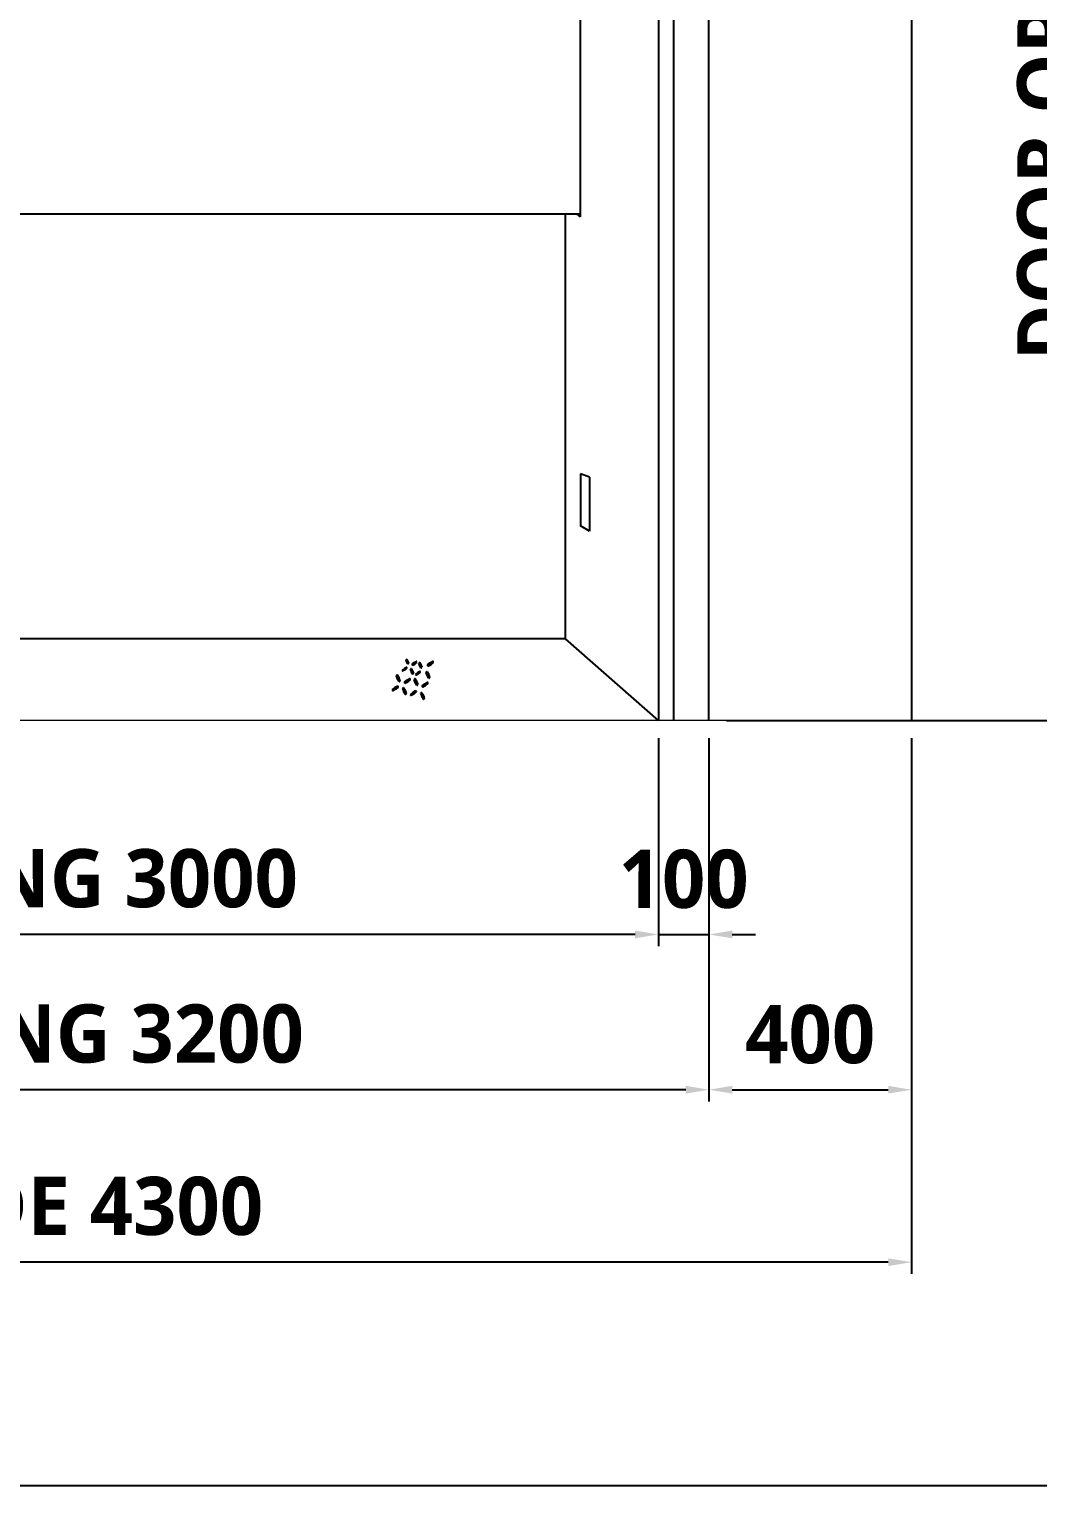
# Model space of a CAD drawing. Header units: millimetres. Extents: x 2370 to 266135, y -585395 to 33485.
# Drawn here: x 93121 to 97106, y -18053 to -12297 of the extents above; entities that cross this region are included whole.
import ezdxf
from ezdxf.lldxf.tags import DXFTag

# ---------------------------------------------------------------- set-up
doc = ezdxf.new("R2010")
doc.units = ezdxf.units.MM
doc.layers.add('0HL', color=6, linetype='PHANTOM', lineweight=9)
doc.layers.add('0해치', color=253, linetype='Continuous', lineweight=9)
for name, color, linetype in [('0콘크리트', 2, 'Continuous'), ('15', 15, 'Continuous'), ('7', 7, 'Continuous')]:
    doc.layers.add(name, color=color, linetype=linetype)
doc.styles.get("Standard").update_dxf_attribs({"font": 'NanumGothicBold.ttf'})
tags = doc.linetypes.add('HIDDEN', pattern=[0.375, 0.25, -0.125]).pattern_tags.tags
tags[6:7] = [DXFTag(74, 4), DXFTag(75, 0), DXFTag(340, '0'), DXFTag(46, 1.0), DXFTag(50, 0.0), DXFTag(44, 0.0), DXFTag(45, 0.0)]
tags[4:5] = [DXFTag(74, 4), DXFTag(75, 0), DXFTag(340, '0'), DXFTag(46, 1.0), DXFTag(50, 0.0), DXFTag(44, 0.0), DXFTag(45, 0.0)]
tags = doc.linetypes.add('PHANTOM', pattern=[2.5, 1.25, -0.25, 0.25, -0.25, 0.25, -0.25]).pattern_tags.tags
tags[14:15] = [DXFTag(74, 4), DXFTag(75, 0), DXFTag(340, '0'), DXFTag(46, 1.0), DXFTag(50, 0.0), DXFTag(44, 0.0), DXFTag(45, 0.0)]
tags[12:13] = [DXFTag(74, 4), DXFTag(75, 0), DXFTag(340, '0'), DXFTag(46, 1.0), DXFTag(50, 0.0), DXFTag(44, 0.0), DXFTag(45, 0.0)]
tags[10:11] = [DXFTag(74, 4), DXFTag(75, 0), DXFTag(340, '0'), DXFTag(46, 1.0), DXFTag(50, 0.0), DXFTag(44, 0.0), DXFTag(45, 0.0)]
tags[8:9] = [DXFTag(74, 4), DXFTag(75, 0), DXFTag(340, '0'), DXFTag(46, 1.0), DXFTag(50, 0.0), DXFTag(44, 0.0), DXFTag(45, 0.0)]
tags[6:7] = [DXFTag(74, 4), DXFTag(75, 0), DXFTag(340, '0'), DXFTag(46, 1.0), DXFTag(50, 0.0), DXFTag(44, 0.0), DXFTag(45, 0.0)]
tags[4:5] = [DXFTag(74, 4), DXFTag(75, 0), DXFTag(340, '0'), DXFTag(46, 1.0), DXFTag(50, 0.0), DXFTag(44, 0.0), DXFTag(45, 0.0)]
doc.dimstyles.new('DIM-A-002-평면', dxfattribs={"dimscale": 230, "dimtxt": 1, "dimasz": 0.4, "dimexe": 0.2, "dimexo": 0.3, "dimgap": 0.4, "dimtad": 1, "dimdec": 0, "dimtxsty": 'Standard', "dimcen": 0, "dimclrd": 15, "dimclre": 15, "dimclrt": 3, "dimadec": 0, "dimazin": 0, "dimtfac": 1, "dimtix": 1, "dimtmove": 0, "dimatfit": 0, "dimfxl": 1, "dimarcsym": 0})

# ---------------------------------------------------------------- blocks, each defined once
blk = doc.blocks.new('*D1366')
at = {"layer": '0해치', "color": 15, "lineweight": -2}
for p, q in [((95735.9, -9030.4), (97408, -9030.4)), ((97362, -14937.4), (97362, -9122.4)), ((95875.9, -15029.4), (97408, -15029.4))]:
    blk.add_line(p, q, dxfattribs=at)
at = {"layer": '0해치', "color": 15}
for points in [[(97377.3, -9122.4), (97346.7, -9122.4), (97362, -9030.4)], [(97346.7, -14937.4), (97377.3, -14937.4), (97362, -15029.4)]]:
    blk.add_solid(points, dxfattribs=at)
at = {"layer": 'Defpoints', "color": 0}
for p in [(95666.9, -9030.4), (97362, -9030.4), (95806.9, -15029.4)]:
    blk.add_point(p, dxfattribs=at)
at = {"layer": '0해치', "color": 3, "ltscale": 600, "insert": (97141.5, -12029.9), "char_height": 230, "attachment_point": 5, "rotation": 90}
blk.add_mtext('DOOR OPENING 3000', dxfattribs=at)
blk = doc.blocks.new('*D1368')
at = {"layer": '0해치', "color": 15, "lineweight": -2}
for p, q in [((95875.9, -8830.4), (98125.3, -8830.4)), ((98079.3, -8922.4), (98079.3, -14937.4)), ((95875.9, -15029.4), (98125.3, -15029.4))]:
    blk.add_line(p, q, dxfattribs=at)
at = {"layer": '0해치', "color": 15}
for points in [[(98094.6, -8922.4), (98063.9, -8922.4), (98079.3, -8830.4)], [(98063.9, -14937.4), (98094.6, -14937.4), (98079.3, -15029.4)]]:
    blk.add_solid(points, dxfattribs=at)
at = {"layer": 'Defpoints', "color": 0}
for p in [(95806.9, -8830.4), (95806.9, -15029.4), (98079.3, -15029.4)]:
    blk.add_point(p, dxfattribs=at)
at = {"layer": '0해치', "color": 3, "ltscale": 600, "insert": (97858.7, -11929.9), "char_height": 230, "attachment_point": 5, "rotation": 90}
blk.add_mtext("CON'C OPENING 3100", dxfattribs=at)
blk = doc.blocks.new('*D1369')
at = {"layer": '15', "color": 15, "linetype": 'Continuous', "lineweight": -2}
for p, q in [((95606.9, -15098.4), (95606.9, -15920.3)), ((95806.9, -15098.4), (95806.9, -15920.3)), ((95514.9, -15874.3), (95422.9, -15874.3)), ((95606.9, -15874.3), (95806.9, -15874.3)), ((95898.9, -15874.3), (95990.9, -15874.3))]:
    blk.add_line(p, q, dxfattribs=at)
at = {"layer": '15', "color": 15}
for points in [[(95514.9, -15889.6), (95514.9, -15858.9), (95606.9, -15874.3)], [(95898.9, -15858.9), (95898.9, -15889.6), (95806.9, -15874.3)]]:
    blk.add_solid(points, dxfattribs=at)
at = {"layer": 'Defpoints', "color": 0}
for p in [(95606.9, -15029.4), (95806.9, -15029.4), (95806.9, -15874.3)]:
    blk.add_point(p, dxfattribs=at)
at = {"layer": '15', "color": 3, "ltscale": 600, "insert": (95706.9, -15656.1), "char_height": 230, "attachment_point": 5}
blk.add_mtext('100', dxfattribs=at)
blk = doc.blocks.new('*D1370')
at = {"layer": '15', "color": 15, "linetype": 'Continuous', "lineweight": -2}
for p, q in [((89606.9, -15098.4), (89606.9, -15920.3)), ((95606.9, -15098.4), (95606.9, -15920.3)), ((95514.9, -15874.3), (89698.9, -15874.3))]:
    blk.add_line(p, q, dxfattribs=at)
at = {"layer": '15', "color": 15}
for points in [[(89698.9, -15858.9), (89698.9, -15889.6), (89606.9, -15874.3)], [(95514.9, -15889.6), (95514.9, -15858.9), (95606.9, -15874.3)]]:
    blk.add_solid(points, dxfattribs=at)
at = {"layer": 'Defpoints', "color": 0}
for p in [(89606.9, -15029.4), (95606.9, -15029.4), (89606.9, -15874.3)]:
    blk.add_point(p, dxfattribs=at)
at = {"layer": '15', "color": 3, "ltscale": 600, "insert": (92606.9, -15653.7), "char_height": 230, "attachment_point": 5}
blk.add_mtext('DOOR OPENING 3000', dxfattribs=at)
blk = doc.blocks.new('*D1372')
at = {"layer": '15', "color": 15, "lineweight": -2}
for p, q in [((95806.9, -15098.4), (95806.9, -16533.8)), ((96607, -15098.4), (96607, -16533.8)), ((95898.9, -16487.8), (96515, -16487.8))]:
    blk.add_line(p, q, dxfattribs=at)
at = {"layer": '15', "color": 15}
for points in [[(95898.9, -16472.4), (95898.9, -16503.1), (95806.9, -16487.8)], [(96515, -16503.1), (96515, -16472.4), (96607, -16487.8)]]:
    blk.add_solid(points, dxfattribs=at)
at = {"layer": 'Defpoints', "color": 0}
for p in [(95806.9, -15029.4), (96607, -15029.4), (96607, -16487.8)]:
    blk.add_point(p, dxfattribs=at)
at = {"layer": '15', "color": 3, "ltscale": 600, "insert": (96207, -16269.7), "char_height": 230, "attachment_point": 5}
blk.add_mtext('400', dxfattribs=at)
blk = doc.blocks.new('*D1374')
at = {"layer": '15', "color": 15, "lineweight": -2}
for p, q in [((88006.2, -15098.4), (88006.2, -17215.2)), ((96607, -15098.4), (96607, -17215.2)), ((96515, -17169.2), (88098.2, -17169.2))]:
    blk.add_line(p, q, dxfattribs=at)
at = {"layer": '15', "color": 15}
for points in [[(88098.2, -17153.9), (88098.2, -17184.5), (88006.2, -17169.2)], [(96515, -17184.5), (96515, -17153.9), (96607, -17169.2)]]:
    blk.add_solid(points, dxfattribs=at)
at = {"layer": 'Defpoints', "color": 0}
for p in [(88006.2, -15029.4), (96607, -15029.4), (88006.2, -17169.2)]:
    blk.add_point(p, dxfattribs=at)
at = {"layer": '15', "color": 3, "ltscale": 600, "insert": (92306.6, -16948.3), "char_height": 230, "attachment_point": 5}
blk.add_mtext('HOISTWAY INSIDE 4300', dxfattribs=at)
blk = doc.blocks.new('*D1375')
at = {"layer": '0해치', "color": 15, "lineweight": -2}
for p, q in [((89406.9, -15098.4), (89406.9, -16533.8)), ((95806.9, -15167.4), (95806.9, -16533.8)), ((95714.9, -16487.8), (89498.9, -16487.8))]:
    blk.add_line(p, q, dxfattribs=at)
at = {"layer": '0해치', "color": 15}
for points in [[(89498.9, -16472.4), (89498.9, -16503.1), (89406.9, -16487.8)], [(95714.9, -16503.1), (95714.9, -16472.4), (95806.9, -16487.8)]]:
    blk.add_solid(points, dxfattribs=at)
at = {"layer": 'Defpoints', "color": 0}
for p in [(89406.9, -15029.4), (95806.9, -15098.4), (89406.9, -16487.8)]:
    blk.add_point(p, dxfattribs=at)
at = {"layer": '0해치', "color": 3, "ltscale": 600, "insert": (92606.9, -16267.2), "char_height": 230, "attachment_point": 5}
blk.add_mtext("CON'C OPENING 3200", dxfattribs=at)

msp = doc.modelspace()

# ---------------------------------------------------------------- linework, layer by layer
for p, q in [((95666.9, -8970.4), (95666.9, -15029.4)), ((95606.9, -9030.4), (95606.9, -15029.4)), ((95299.8, -14054.8), (95299.8, -14260)), ((95335.3, -14068), (95299.8, -14054.8)), ((95335.3, -14068), (95335.3, -14280.9)), ((95335.3, -14280.9), (95299.8, -14260))]:
    msp.add_line(p, q)
at = {"ltscale": 600}
msp.add_lwpolyline([(56769, 29427.1), (118561.6, 29427.1), (118561.6, -18052.9), (56769, -18052.9), (56769, 29427.1)], dxfattribs=at)
at = {"layer": '0HL', "linetype": 'PHANTOM', "ltscale": 500}
msp.add_lwpolyline([(96956.8, -15029.4), (85616.5, -15029.4)], dxfattribs=at)
at = {"layer": '0콘크리트', "linetype": 'HIDDEN', "ltscale": 1000}
msp.add_line((96607, -7954.2), (96607, -15029.4), dxfattribs=at)
at = {"layer": '0콘크리트', "linetype": 'Continuous'}
msp.add_lwpolyline([(95806.9, -15029.4), (95806.9, -8830.4), (89406.9, -8830.4), (89406.9, -15029.4)], dxfattribs=at)
at = {"layer": '7'}
for p, q in [((95299.7, -13039.1), (95299.7, -11029.7)), ((95299.7, -13029.1), (89914.6, -13029.1)), ((95240, -14706.3), (95240.2, -13029.1)), ((95299.7, -13039.1), (95286, -13029.1)), ((95240, -14706.3), (89973.8, -14706.3)), ((95606.9, -15029.4), (95240, -14706.3))]:
    msp.add_line(p, q, dxfattribs=at)
at = {"layer": '7', "color": 3}
for p, q in [((94612.9, -14797.9), (94610.7, -14790)), ((94617.1, -14795), (94613.1, -14788.4)), ((94603.5, -14823.2), (94595.9, -14829.9)), ((94606.1, -14829), (94597.3, -14833.3)), ((94612.3, -14819), (94603.5, -14823.2)), ((94613.7, -14822.3), (94606.1, -14829)), ((94617, -14804.5), (94612.9, -14797.9)), ((94619.4, -14802.9), (94617.1, -14795)), ((94628.1, -14826.6), (94630.9, -14836.4)), ((94630.9, -14836.4), (94636, -14844.7)), ((94631.2, -14824.5), (94636.2, -14832.9)), ((94634, -14806.8), (94641.7, -14800.1)), ((94635.4, -14810.2), (94644.2, -14805.9)), ((94636.2, -14832.9), (94639, -14842.7)), ((94641.7, -14800.1), (94650.4, -14795.8)), ((94644.2, -14805.9), (94651.9, -14799.2)), ((94656, -14839.3), (94648.3, -14846.1)), ((94658.5, -14845.2), (94649.7, -14849.4)), ((94664.7, -14835.1), (94656, -14839.3)), ((94666.2, -14838.4), (94658.5, -14845.2)), ((94663.9, -14812.4), (94661.1, -14802.5)), ((94669, -14820.7), (94663.9, -14812.4)), ((94669.2, -14808.8), (94664.2, -14800.5)), ((94672, -14818.7), (94669.2, -14808.8)), ((94689.6, -14838.8), (94693.1, -14851.1)), ((94693.4, -14836.2), (94699.7, -14846.7)), ((94695, -14809.5), (94704.6, -14801.1)), ((94696.8, -14813.7), (94707.8, -14808.4)), ((94699.7, -14846.7), (94703.2, -14858.9)), ((94704.6, -14801.1), (94715.6, -14795.8)), ((94707.8, -14808.4), (94717.4, -14800)), ((94566, -14898), (94556.4, -14906.4)), ((94569.2, -14905.3), (94558.2, -14910.6)), ((94577, -14892.7), (94566, -14898)), ((94578.8, -14896.9), (94569.2, -14905.3)), ((94576, -14864.3), (94572.5, -14852)), ((94582.3, -14874.7), (94576, -14864.3)), ((94582.6, -14859.9), (94576.3, -14849.5)), ((94586.1, -14872.2), (94582.6, -14859.9)), ((94596.8, -14902.2), (94600.3, -14914.5)), ((94600.6, -14899.7), (94606.9, -14910.1)), ((94604.1, -14877.5), (94613.7, -14869.1)), ((94605.9, -14881.7), (94616.8, -14876.4)), ((94613.7, -14869.1), (94624.6, -14863.8)), ((94616.8, -14876.4), (94626.5, -14868)), ((94646, -14879.2), (94642.5, -14866.9)), ((94652.3, -14889.6), (94646, -14879.2)), ((94652.6, -14874.8), (94646.3, -14864.4)), ((94656.1, -14887.1), (94652.6, -14874.8)), ((94674.1, -14892.4), (94683.7, -14884)), ((94675.9, -14896.6), (94686.9, -14891.2)), ((94683.7, -14884), (94694.7, -14878.6)), ((94686.9, -14891.2), (94696.5, -14882.8)), ((94693.1, -14851.1), (94699.4, -14861.5)), ((94600.3, -14914.5), (94606.6, -14924.9)), ((94606.9, -14910.1), (94610.4, -14922.4)), ((94638, -14917.5), (94628.4, -14925.9)), ((94641.1, -14924.7), (94630.2, -14930.1)), ((94648.9, -14912.1), (94638, -14917.5)), ((94650.7, -14916.3), (94641.1, -14924.7)), ((94668.7, -14921.6), (94672.2, -14933.9)), ((94672.2, -14933.9), (94678.5, -14944.3)), ((94672.5, -14919.1), (94678.8, -14929.5)), ((94678.8, -14929.5), (94682.3, -14941.8))]:
    msp.add_line(p, q, dxfattribs=at)
at = {"layer": '7', "color": 253}
for p, q in [((94610.7, -14790), (94617, -14804.5)), ((94613.1, -14788.4), (94619.4, -14802.9)), ((94595.9, -14829.9), (94612.3, -14819)), ((94597.3, -14833.3), (94613.7, -14822.3)), ((94636, -14844.7), (94628.1, -14826.6)), ((94639, -14842.7), (94631.2, -14824.5)), ((94650.4, -14795.8), (94634, -14806.8)), ((94651.9, -14799.2), (94635.4, -14810.2)), ((94648.3, -14846.1), (94664.7, -14835.1)), ((94649.7, -14849.4), (94666.2, -14838.4)), ((94661.1, -14802.5), (94669, -14820.7)), ((94664.2, -14800.5), (94672, -14818.7)), ((94699.4, -14861.5), (94689.6, -14838.8)), ((94703.2, -14858.9), (94693.4, -14836.2)), ((94715.6, -14795.8), (94695, -14809.5)), ((94717.4, -14800), (94696.8, -14813.7)), ((94556.4, -14906.4), (94577, -14892.7)), ((94558.2, -14910.6), (94578.8, -14896.9)), ((94572.5, -14852), (94582.3, -14874.7)), ((94576.3, -14849.5), (94586.1, -14872.2)), ((94606.6, -14924.9), (94596.8, -14902.2)), ((94610.4, -14922.4), (94600.6, -14899.7)), ((94624.6, -14863.8), (94604.1, -14877.5)), ((94626.5, -14868), (94605.9, -14881.7)), ((94642.5, -14866.9), (94652.3, -14889.6)), ((94646.3, -14864.4), (94656.1, -14887.1)), ((94694.7, -14878.6), (94674.1, -14892.4)), ((94696.5, -14882.8), (94675.9, -14896.6)), ((94628.4, -14925.9), (94648.9, -14912.1)), ((94630.2, -14930.1), (94650.7, -14916.3)), ((94678.5, -14944.3), (94668.7, -14921.6)), ((94682.3, -14941.8), (94672.5, -14919.1))]:
    msp.add_line(p, q, dxfattribs=at)
at = {"layer": '7', "color": 3}
for centre, major_axis, start_param, end_param in [((94612.5, -14790.1), (1.84, 0), 1.24019, 3.078876), ((94575.4, -14852.2), (2.88, 0), 1.24019, 3.078876), ((94597.9, -14831.1), (2.3, 0), 2.629667, 4.468353), ((94611.7, -14821.2), (2.3, 0), 5.771259, 7.609946), ((94617.6, -14802.8), (1.84, 0), 4.381783, 6.220469), ((94630.4, -14826.7), (2.3, 0), 1.24019, 3.078876), ((94636, -14807.9), (2.3, 0), 2.629667, 4.468353), ((94636.7, -14842.5), (2.3, 0), 4.381783, 6.220469), ((94650.3, -14847.2), (2.3, 0), 2.629667, 4.468353), ((94649.9, -14798), (2.3, 0), 5.771259, 7.609946), ((94663.4, -14802.7), (2.3, 0), 1.24019, 3.078876), ((94664.2, -14837.3), (2.3, 0), 5.771259, 7.609946), ((94669.7, -14818.5), (2.3, 0), 4.381783, 6.220469), ((94692.5, -14839), (2.88, 0), 1.24019, 3.078876), ((94697.5, -14810.9), (2.88, 0), 2.629667, 4.468353), ((94714.9, -14798.6), (2.88, 0), 5.771259, 7.609946), ((94558.9, -14907.8), (2.88, 0), 2.629667, 4.468353), ((94576.3, -14895.5), (2.88, 0), 5.771259, 7.609946), ((94583.2, -14872), (2.88, 0), 4.381783, 6.220469), ((94599.7, -14902.4), (2.88, 0), 1.24019, 3.078876), ((94606.6, -14878.9), (2.88, 0), 2.629667, 4.468353), ((94623.9, -14866.6), (2.88, 0), 5.771259, 7.609946), ((94645.4, -14867.1), (2.88, 0), 1.24019, 3.078876), ((94653.3, -14886.9), (2.88, 0), 4.381783, 6.220469), ((94676.6, -14893.8), (2.88, 0), 2.629667, 4.468353), ((94694, -14881.4), (2.88, 0), 5.771259, 7.609946), ((94700.4, -14858.8), (2.88, 0), 4.381783, 6.220469), ((94607.5, -14922.2), (2.88, 0), 4.381783, 6.220469), ((94630.9, -14927.3), (2.88, 0), 2.629667, 4.468353), ((94648.2, -14914.9), (2.88, 0), 5.771259, 7.609946), ((94671.6, -14921.8), (2.88, 0), 1.24019, 3.078876), ((94679.4, -14941.6), (2.88, 0), 4.381783, 6.220469)]:
    msp.add_ellipse(centre, major_axis=major_axis, ratio=1, start_param=start_param, end_param=end_param, dxfattribs=at)

# ---------------------------------------------------------------- dimensions: what is measured, and where the dimension line sits
at = {"layer": '0해치'}
for base, p1, p2, angle, text, override, picture, middle in [((98079.268668, -15029.4061208), (95806.8993225, -8830.4061208), (95806.8993225, -15029.4061208), 90, "CON'C OPENING <>", {"dimscale": 230, "dimlfac": 0.5, "dimtfill": 0}, '*D1368', (97858.7104294, -11929.9061208)), ((97362.0084227, -9030.4061208), (95806.8993225, -15029.4061208), (95666.8993225, -9030.4061208), 90, 'DOOR OPENING <>', {"dimscale": 230, "dimlfac": 0.5, "dimtfill": 0}, '*D1366', (97141.4501841, -12029.9061208)), ((89406.9, -16487.8), (95806.9, -15098.4), (89406.9, -15029.4), 180, "CON'C OPENING <>", {"dimlfac": 0.5}, '*D1375', (92606.9, -16267.2))]:
    dim = msp.add_linear_dim(base=base, p1=p1, p2=p2, angle=angle, text=text, dimstyle='DIM-A-002-평면', override=override, dxfattribs=at)
    dim.commit()
    dim.dimension.update_dxf_attribs({"geometry": picture, "text_midpoint": middle})
at = {"layer": '15'}
dim = msp.add_linear_dim(base=(88006.2, -17169.2), p1=(96607, -15029.4), p2=(88006.2, -15029.4), angle=180, text='HOISTWAY INSIDE <>', dimstyle='DIM-A-002-평면', override={"dimlfac": 0.5}, dxfattribs=at)
dim.commit()
dim.dimension.update_dxf_attribs({"geometry": '*D1374', "text_midpoint": (92306.6, -17169.2), "dimtype": 160})
at = {"layer": '15', "linetype": 'Continuous'}
dim = msp.add_linear_dim(base=(89606.9, -15874.3), p1=(95606.9, -15029.4), p2=(89606.9, -15029.4), angle=180, text='DOOR OPENING <>', dimstyle='DIM-A-002-평면', override={"dimlfac": 0.5}, dxfattribs=at)
dim.commit()
dim.dimension.update_dxf_attribs({"geometry": '*D1370', "text_midpoint": (92606.9, -15653.7)})
dim = msp.add_linear_dim(base=(95806.9, -15874.3), p1=(95606.9, -15029.4), p2=(95806.9, -15029.4), angle=180, dimstyle='DIM-A-002-평면', override={"dimlfac": 0.5}, dxfattribs=at)
dim.commit()
dim.dimension.update_dxf_attribs({"geometry": '*D1369', "text_midpoint": (95706.9, -15656.1)})
at = {"layer": '15'}
dim = msp.add_linear_dim(base=(96607, -16487.8), p1=(95806.9, -15029.4), p2=(96607, -15029.4), angle=180, dimstyle='DIM-A-002-평면', override={"dimlfac": 0.5}, dxfattribs=at)
dim.commit()
dim.dimension.update_dxf_attribs({"geometry": '*D1372', "text_midpoint": (96207, -16269.7)})

doc.saveas('drawing.dxf')
